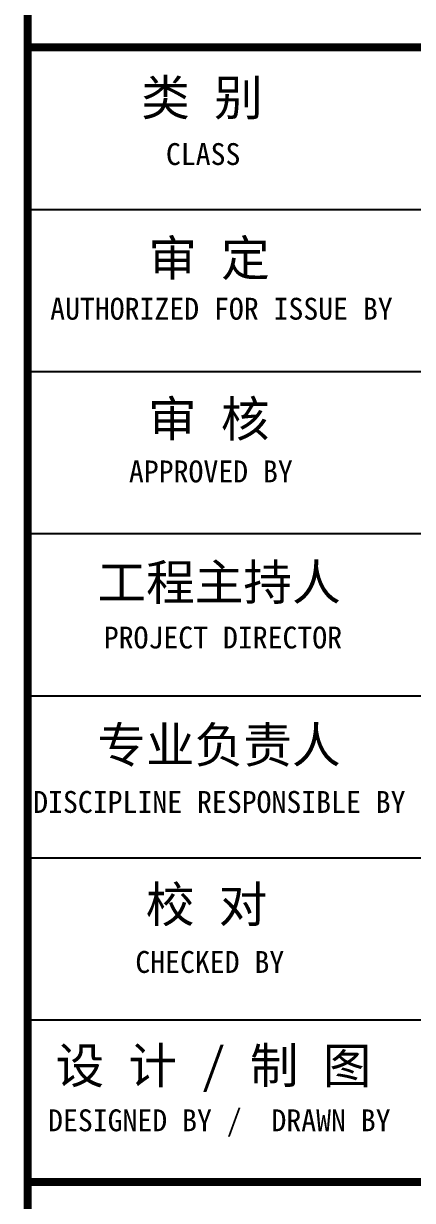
# Model space of a CAD drawing. Extents: x -522490 to 417652, y 450811 to 1108047.
# Drawn here: x 396121 to 398159, y 601261 to 607433 of the extents above; entities that cross this region are included whole.
import ezdxf

# ---------------------------------------------------------------- set-up
doc = ezdxf.new("R2010")
doc.units = 0
doc.header["$LTSCALE"] = 1000
doc.header["$MEASUREMENT"] = 0
doc.layers.add('PUB_TEXT', color=7, linetype='Continuous')
doc.layers.add('PUB_TITLE', color=4, linetype='Continuous')
doc.styles.add('TQ', font='')
doc.styles.get('TQ').set_extended_font_data('SimSun')

msp = doc.modelspace()

# ---------------------------------------------------------------- linework, layer by layer
at = {"layer": 'PUB_TITLE'}
for p, q in [((396142.5, 606457.6), (401752.5, 606457.6)), ((396142.5, 605607.6), (401752.5, 605607.6)), ((396142.5, 604757.6), (401752.5, 604757.6)), ((396142.5, 603907.6), (401752.5, 603907.6)), ((396142.5, 603057.6), (401752.5, 603057.6)), ((396142.5, 602207.6), (401752.5, 602207.6)), ((396142.5, 601357.6), (401752.5, 601357.6))]:
    msp.add_line(p, q, dxfattribs=at)
at = {"layer": 'PUB_TITLE', "lineweight": 40, "const_width": 42.5}
for points in [[(396142.5, 631585.6), (396142.5, 591585.6)], [(396142.5, 607307.6), (401752.5, 607307.6)], [(396142.5, 601357.6), (401752.5, 601357.6)]]:
    msp.add_lwpolyline(points, dxfattribs=at)

# ---------------------------------------------------------------- texts
at = {"layer": 'PUB_TEXT', "attachment_point": 1, "style": 'TQ'}
for s, insert, char_height, width in [('类 别', (396737.5, 607137.6), 187, 1111.8), ('CLASS', (396867.4, 606805.4), 114.75, 2399.55), ('审 定', (396774.6, 606295.4), 187, 805.34), ('AUTHORIZED FOR ISSUE BY', (396260.7, 605994.3), 114.75, 2399.55), ('审 核', (396773, 605452.9), 187, 1427.856), ('APPROVED BY', (396673.5, 605141.1), 114.75, 2399.55), ('工程主持人', (396508.3, 604596.2), 187, 1739.562), ('PROJECT DIRECTOR', (396541.8, 604270), 114.75, 2399.55), ('专业负责人', (396507.5, 603742.9), 187, 1661.535), ('DISCIPLINE RESPONSIBLE BY', (396171.7, 603407.8), 114.75, 2399.55), ('校 对', (396761.6, 602906.2), 187, 2006.142), ('CHECKED BY', (396707, 602568.7), 114.75, 2399.55), ('设 计 / 制 图', (396288.4, 602061.9), 187, 2576.963), ('DESIGNED BY /  DRAWN BY', (396249.7, 601738.2), 114.75, 2399.55)]:
    msp.add_mtext(s, dxfattribs=dict(at, insert=insert, char_height=char_height, width=width))

doc.saveas('drawing.dxf')
